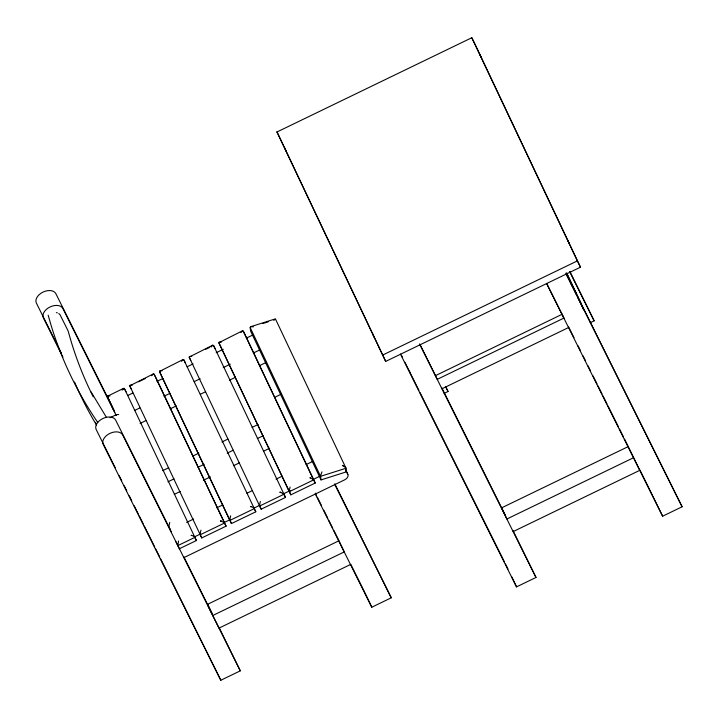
<?xml version="1.0" encoding="UTF-8"?>
<svg xmlns="http://www.w3.org/2000/svg" width="718" height="718" viewBox="0 0 718 718"><rect width="100%" height="100%" fill="white"/><g stroke="black" fill="none" stroke-linecap="round" stroke-linejoin="round"><path stroke-width="1.08" d="M169.753 522.426L168.829 526.527L171.297 531.93M178.549 541.022L177.777 545.635L194.82 537.387L196.391 540.528L179.347 548.776L177.49 544.863M200.95 530.18L200.026 534.282L201.749 537.935L226.098 526.159L155.725 377.399L154.038 374.069L153.356 373.916L129.734 385.826L201.749 537.935M230.657 515.811L229.733 519.913L231.456 523.566L255.805 511.79L183.862 359.88L183.063 359.547L159.441 371.457L229.886 520.424L254.235 508.64L255.805 511.79M260.365 501.442L259.44 505.544L261.164 509.197L285.513 497.421L213.569 345.511L212.77 345.178L189.148 357.088L261.164 509.197M290.072 487.073L289.148 491.175L290.862 494.828L315.211 483.043L244.838 334.283L243.16 330.962L242.478 330.81L218.846 342.719L289.3 491.686L313.649 479.902L315.211 483.043M122.105 390.089L124.196 388.321L126.018 391.768M151.812 375.711L153.356 373.916M181.519 361.342L183.063 359.547M211.227 346.974L212.77 345.178M240.934 332.605L242.478 330.81M321.978 471.87L320.542 475.774L321.018 479.911L346.489 471.825L345.834 467.741L342.351 465.399L343.249 465.731M273.738 320.354L275.524 319.106L346.013 468.244L320.542 476.33L250.169 327.561L250.735 326.69L275.156 318.936M123.649 388.294L107.359 396.318L114.808 412.527M118.73 414.573L116.621 414.546L116.199 415.462M276.995 131.977L471.789 37.74L474.93 44.031L580.485 267.177L385.692 361.414L276.995 131.977L385.692 361.414M122.446 389.587L124.447 388.618L196.391 540.528M138.574 381.788L145.386 378.494M205.779 349.28L209.674 347.395M127.813 395.465L132.83 393.042M156.946 381.375L162.968 378.458M187.084 366.79L193.115 363.882M216.217 352.7L223.253 349.298M246.355 338.124L253.391 334.723M110.016 417.741L116.406 414.645M134.849 410.346L139.866 407.914M163.982 396.246L170.013 393.338M194.12 381.671L200.151 378.754M223.253 367.58L230.29 364.179M253.391 352.996L260.428 349.594M140.109 423.414L146.14 420.497M170.247 408.829L176.269 405.921M200.376 394.254L205.393 391.831M229.5 380.163L235.531 377.246M259.422 365.695L266.243 362.393M274.617 397.368L281.429 394.074M382.55 355.123L577.353 260.894L580.485 267.177M162.726 470.631L168.748 467.714M192.837 456.065L198.859 453.148M221.943 441.983L227.965 439.066M252.054 427.416L258.076 424.5M168.003 481.787L174.025 478.87M198.114 467.221L204.136 464.304M227.22 453.139L233.242 450.222M257.331 438.572L263.353 435.655M174.277 494.361L180.299 491.453M203.382 480.279L210.41 476.887M233.494 465.713L239.516 462.805M263.605 451.146L269.627 448.238M435.359 375.388L437.235 379.355L563.854 318.11L562.068 314.304L435.476 375.64L419.635 343.868M441.938 388.788L568.557 327.543M444.137 393.383L448.032 391.498L445.69 386.544M590.241 322.714L594.136 320.829L570.083 271.826M186.626 522.408L193.654 519.006M216.764 507.823L222.786 504.907M246.902 493.248L251.919 490.816M276.035 479.148L282.066 476.231M306.173 464.573L312.204 461.656M191.607 535.359C189.319 535.081 194.434 535.709 194.82 537.387M221.315 520.99L220.686 521.295L220.426 520.765L224.213 522.587L226.098 526.159M251.022 506.621C248.724 506.343 253.849 506.962 254.235 508.64M280.729 492.252L280.101 492.557L279.841 492.018L283.628 493.84L285.513 497.421M310.436 477.883C308.139 477.596 313.263 478.224 313.649 479.902L243.276 331.142M194.668 536.795L200.69 533.878M223.801 522.704L229.823 519.787M253.939 508.12L259.961 505.203M283.071 494.029L290.108 490.627M312.204 479.929L320.246 476.043M200.178 534.793L224.528 523.018L154.155 374.249M259.593 506.055L283.942 494.271M183.853 557.635L344.559 479.893A5.412 3.509 -25.3 0 0 347.862 474.392L345.52 469.428M207.484 604.359L338.977 540.753L344.254 551.909L212.761 615.514L207.484 604.359L211.828 613.064M350.519 564.492L219.035 628.097L212.761 615.514M633.518 457.743L506.899 518.997L501.622 507.841L628.241 446.587L639.792 470.326L513.173 531.58M240.297 670.836L122.715 435A10.824 7.027 -25.3 0 0 109.836 433.421A10.824 7.027 -25.3 0 0 103.23 444.424L220.812 680.26L240.297 670.836L219.25 627.855M315.346 494.029L371.78 607.222L391.265 597.798L334.776 483.752M400.447 354.064L516.52 586.884L536.005 577.46L512.957 530.467M546.542 283.386L662.624 516.206L682.1 506.782L565.99 273.136M219.134 342.1L221.458 342.028M189.426 356.469L191.751 356.397M159.719 370.847L162.044 370.766M130.012 385.216L132.336 385.135M107.61 396.049L109.935 395.977M262.905 323.522L268.218 321.835M250.735 326.69L253.364 326.825M97.72 422.319L95.198 418.657A611.341 464.869 -26.5 0 1 51.175 325.595L48.169 315.202M106.408 417.329L91.024 391.857M569.616 271.655L594.136 320.829M566.017 273.962L682.1 506.782M568.521 326.717L574.023 337.756M578.026 345.78L580.53 350.797M583.034 355.814L585.538 360.831M588.033 365.848L590.537 370.865M593.041 375.891L597.044 383.915M598.04 385.925L602.043 393.949M603.048 395.959L607.051 403.983M608.047 405.993L618.557 427.066M619.562 429.077L623.565 437.1M624.561 439.111L628.062 446.138M640.07 470.218L662.624 516.206M546.748 283.601L562.095 314.385M445.537 386.481L448.032 391.498M441.902 387.962L505.005 514.618M419.922 344.64L536.005 577.46M401.407 355.239L402.412 357.25M404.916 362.267L408.919 370.291M409.915 372.301L418.926 390.368M419.922 392.369L504.485 561.97M505.481 563.98L507.985 568.997M345.627 469.895L347.862 474.392M334.821 484.605L391.265 597.798M315.301 493.176L316.297 495.178M317.293 497.179L321.296 505.194M323.791 510.202L327.785 518.216M328.781 520.218L332.784 528.233M333.78 530.243L338.77 540.259M350.761 564.303L364.25 591.345M218.927 342.917L290.862 494.828M213.569 345.511L215.14 348.652M189.22 357.286L190.782 360.436M183.862 359.88L185.432 363.021M159.513 371.655L231.456 523.566M129.805 386.033L131.376 389.174M107.404 396.866L113.606 409.798M113.902 410.086L55.86 293.671A10.824 7.027 -25.3 0 0 42.981 292.1A10.824 7.027 -25.3 0 0 36.376 303.095L61.398 353.274M115.93 414.923L62.897 308.552A10.824 7.027 -25.3 0 0 50.018 306.972A10.824 7.027 -25.3 0 0 43.421 317.975L62.933 357.115M170.211 529.507L115.679 420.129A10.824 7.027 -25.3 0 0 102.8 418.549A10.824 7.027 -25.3 0 0 96.194 429.552L115.212 467.687M183.727 556.603L212.241 613.809M95.449 422.346L96.454 424.347M119.215 475.711L121.71 480.728M124.214 485.745L126.718 490.762M129.222 495.779L131.717 500.796M134.221 505.813L138.224 513.846M139.229 515.856L143.232 523.88M144.228 525.89L154.738 546.963M155.734 548.974L159.737 556.997M160.742 559.008L220.812 680.26M479.418 53.617L481.087 57.045M567.391 239.57L569.051 243.007M284.624 147.854L286.285 151.283M372.588 333.807L374.257 337.236M471.789 37.74L577.353 260.894M566.628 272.867L580.997 303.238M566.717 273.558L576.294 293.806M566.96 274.455L576.536 294.703M577.487 296.722L583.716 309.88M571.223 284.149L572.174 286.168M561.979 314.143L563.854 318.11M511.835 576.967L516.52 586.884M409.278 370.865L410.238 372.893M345.529 469.796L346.489 471.825M321.018 479.911L250.645 331.142L250.169 327.561M364.744 592.35L371.78 607.222M175.928 541.713L177.777 545.635M96.544 425.119A611.341 464.869 -26.5 0 1 74.492 381.967M93.214 396.812A600.598 456.702 -26.5 0 1 71.36 342.199L68.075 330.863L60.24 315.139A8.086 5.205 -16.2 0 0 58.759 313.551M56.372 312.626A8.086 5.205 -16.2 0 1 57.252 312.851"/></g></svg>
